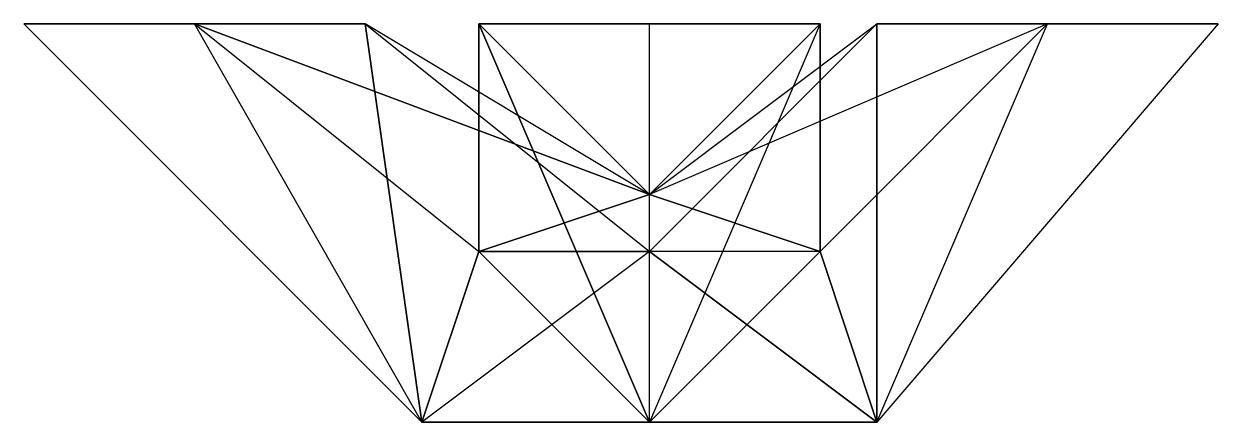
# Model space of a CAD drawing. Header units: metres. Extents: x -60 to 360, y -101 to 39.
import ezdxf

# ---------------------------------------------------------------- set-up
doc = ezdxf.new("R2010")
doc.units = ezdxf.units.M

msp = doc.modelspace()

# ---------------------------------------------------------------- linework, layer by layer
for points in [[(60, 39, -40), (0, 39, 60), (-60, 39, -40)], [(-60, 39, -40), (60, 39, -40), (80, -101, 40)], [(80, -101, 40), (0, 39, 60), (-60, 39, -40)], [(60, 39, -40), (0, 39, 60), (160, -21, 100)], [(160, -21, 100), (0, 39, 60), (100, -41, 120)], [(80, -101, 40), (0, 39, 60), (100, -41, 120)], [(60, 39, -40), (160, -41, 20), (160, -21, 100)], [(160, -41, 20), (80, -101, 40), (60, 39, -40)], [(100, 39, 240), (160, 39, 340), (220, 39, 240)], [(220, 39, 240), (100, 39, 240), (160, -21, 100)], [(100, -41, 120), (100, 39, 240), (160, -21, 100)], [(160, -101, 180), (160, 39, 340), (100, 39, 240)], [(100, -41, 120), (160, -101, 180), (100, 39, 240)], [(160, -21, 100), (240, 39, -40), (300, 39, 60)], [(160, -21, 100), (220, 39, 240), (220, -41, 120)], [(160, -21, 100), (220, -41, 120), (300, 39, 60)], [(240, 39, -40), (160, -41, 20), (160, -21, 100)], [(160, -101, 180), (160, 39, 340), (220, 39, 240)], [(160, -101, 180), (220, -41, 120), (220, 39, 240)], [(240, 39, -40), (240, -101, 40), (160, -41, 20)], [(300, 39, 60), (220, -41, 120), (240, -101, 40)], [(300, 39, 60), (240, 39, -40), (360, 39, -40)], [(240, -101, 40), (300, 39, 60), (360, 39, -40)], [(240, 39, -40), (360, 39, -40), (240, -101, 40)], [(100, -41, 120), (160, -41, 20), (80, -101, 40)], [(100, -41, 120), (160, -101, 180), (80, -101, 40)], [(160, -41, 20), (80, -101, 40), (240, -101, 40)], [(100, -41, 120), (160, -101, 180), (220, -41, 120)], [(240, -101, 40), (220, -41, 120), (160, -41, 20)], [(240, -101, 40), (220, -41, 120), (160, -101, 180)], [(160, -101, 180), (240, -101, 40), (80, -101, 40)]]:
    msp.add_3dface(points)

doc.saveas('drawing.dxf')
